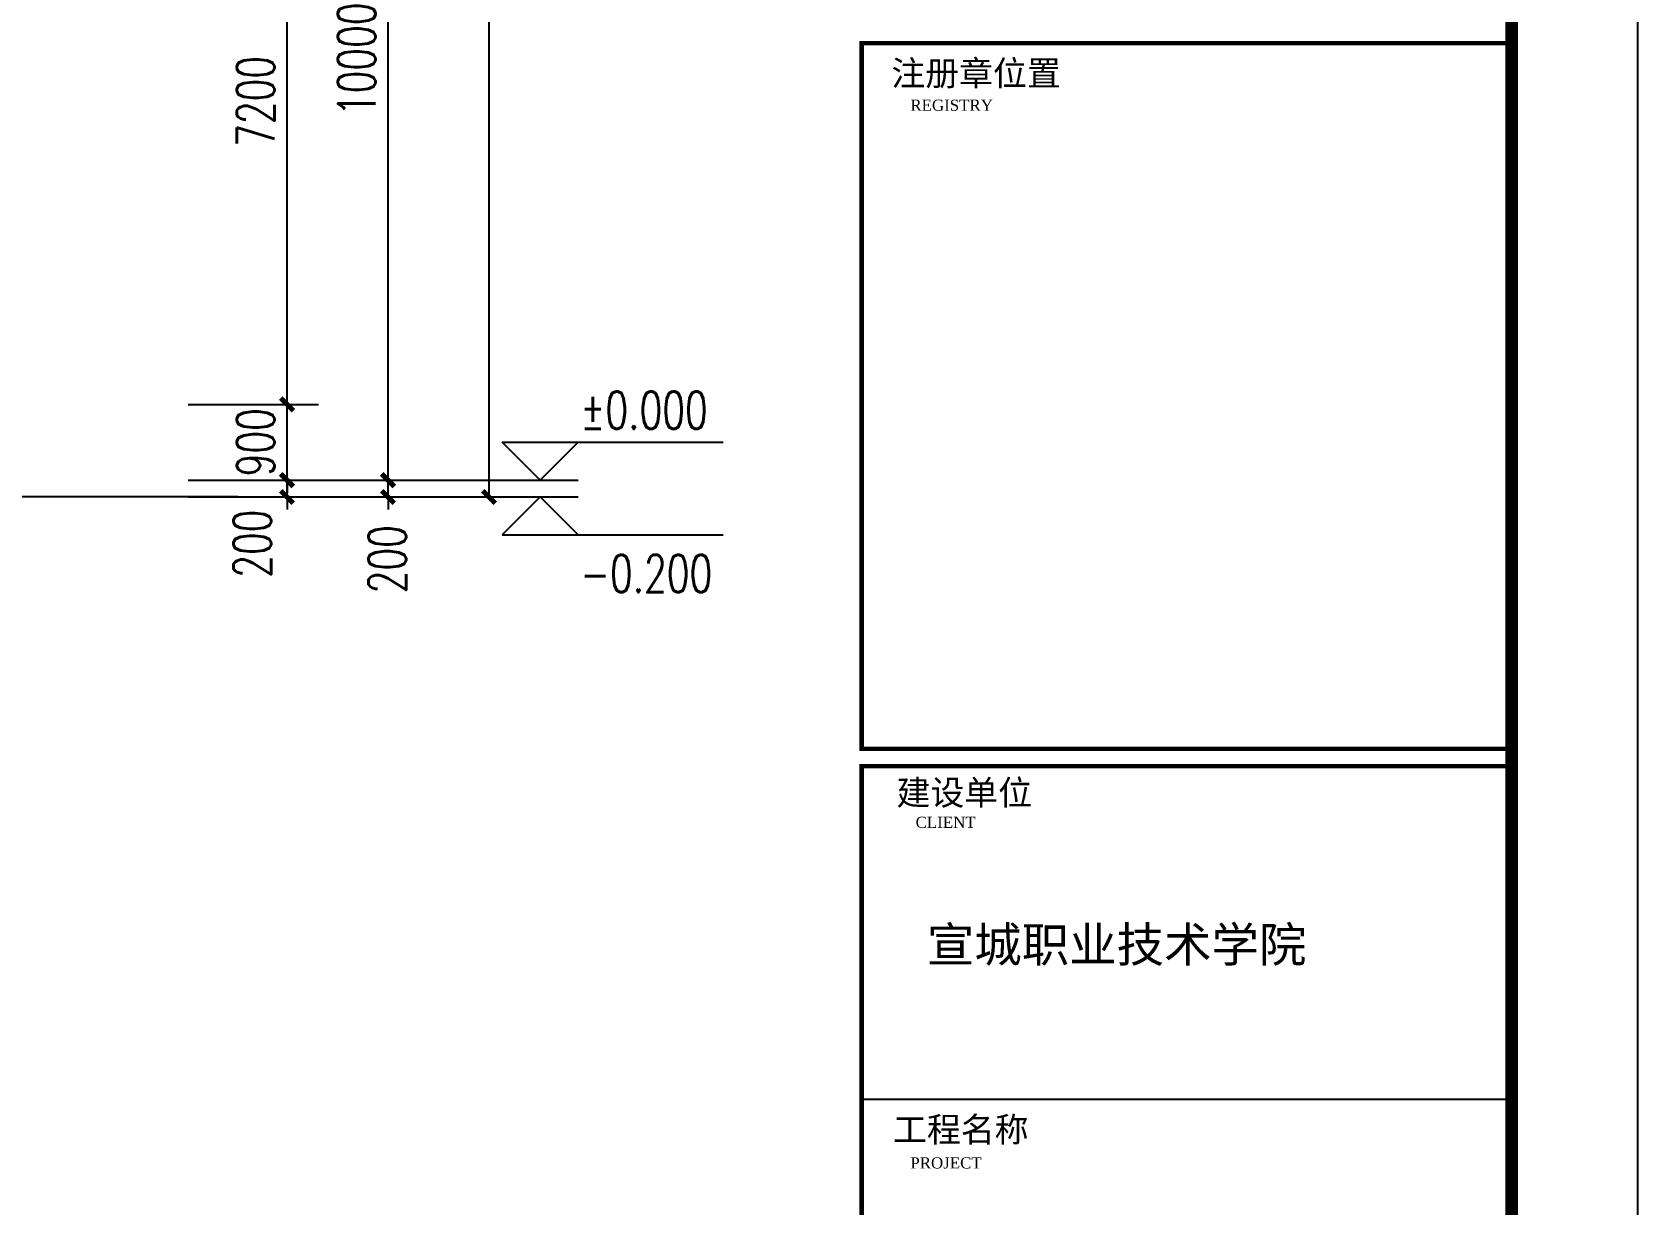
# Model space of a CAD drawing. Extents: x 962303 to 1579583, y -174742 to 224716.
# Drawn here: x 1560506 to 1579583, y -17109 to -3176 of the extents above; entities that cross this region are included whole.
import ezdxf

# ---------------------------------------------------------------- set-up
doc = ezdxf.new("R2010")
doc.units = 0
doc.header["$LTSCALE"] = 1000
doc.header["$MEASUREMENT"] = 0
for name, color, linetype in [('DIM_ELEV', 3, 'Continuous'), ('PUB_DIM', 3, 'Continuous'), ('PUB_TEXT', 7, 'Continuous'), ('PUB_TITLE', 4, 'Continuous')]:
    doc.layers.add(name, color=color, linetype=linetype)
doc.styles.add('_TCH_DIM', font='SIMPLEX', dxfattribs={"bigfont": 'GBCBIG'})
doc.styles.add('_TCH_DIM_T3', font='SIMPLEX', dxfattribs={"width": 0.705882, "bigfont": 'GBCBIG'})
doc.styles.add('GHF', font='times.ttf')
doc.styles.add('STYLE1', font='simhei.ttf', dxfattribs={"width": 0.8})
doc.dimstyles.new('_TCH_ARCH&&150', dxfattribs={"dimtxt": 446.25, "dimasz": 150, "dimexe": 375, "dimexo": 450, "dimgap": 150, "dimtad": 1, "dimdec": 0, "dimzin": 0, "dimdsep": 46, "dimtxsty": '_TCH_DIM_T3', "dimblk": 'ARCHTICK', "dimcen": 0.09, "dimclrt": 7, "dimazin": 2, "dimtfac": 1, "dimtdec": 0, "dimtix": 1, "dimtmove": 2, "dimatfit": 3, "dimfxl": 0, "dimtolj": 1, "dimtzin": 0, "dimarcsym": 0})

# ---------------------------------------------------------------- blocks, each defined once
blk = doc.blocks.new('_ArchTick')
at = {"color": 0, "linetype": 'ByBlock', "const_width": 0.4}
blk.add_lwpolyline([(-0.5, -0.5), (0.5, 0.5)], dxfattribs=at)
blk = doc.blocks.new('*D103')
at = {"layer": 'Defpoints', "color": 0}
for p in [(1561910, -8499), (1563534, -8499), (1561910, -8699)]:
    blk.add_point(p, dxfattribs=at)
at = {"layer": 'PUB_DIM', "color": 0, "lineweight": -2}
for p, q in [((1563534, -8499), (1563534, -8349)), ((1562360, -8499), (1563909, -8499)), ((1563534, -8699), (1563534, -8499)), ((1562360, -8699), (1563909, -8699)), ((1563534, -8699), (1563534, -8849))]:
    blk.add_line(p, q, dxfattribs=at)
at = {"layer": 'PUB_DIM', "color": 0, "lineweight": -2, "xscale": 150, "yscale": 150, "zscale": 150}
for p, rotation in [((1563534, -8499), 270), ((1563534, -8699), 90)]:
    blk.add_blockref('_ArchTick', p, dxfattribs=dict(at, rotation=rotation))
at = {"layer": 'PUB_DIM', "color": 7, "insert": (1563121, -9254), "char_height": 446.2, "attachment_point": 5, "rotation": 90, "style": '_TCH_DIM_T3'}
blk.add_mtext('\\A1;200', dxfattribs=at)
blk = doc.blocks.new('*D104')
at = {"layer": 'Defpoints', "color": 0}
for p in [(1561910, -7599), (1563534, -7599), (1561910, -8499)]:
    blk.add_point(p, dxfattribs=at)
at = {"layer": 'PUB_DIM', "color": 0, "lineweight": -2}
for p, q in [((1562360, -7599), (1563909, -7599)), ((1563534, -7599), (1563534, -7449)), ((1563534, -8499), (1563534, -7599)), ((1562360, -8499), (1563909, -8499)), ((1563534, -8499), (1563534, -8649))]:
    blk.add_line(p, q, dxfattribs=at)
at = {"layer": 'PUB_DIM', "color": 0, "lineweight": -2, "xscale": 150, "yscale": 150, "zscale": 150}
for p, rotation in [((1563534, -7599), 270), ((1563534, -8499), 90)]:
    blk.add_blockref('_ArchTick', p, dxfattribs=dict(at, rotation=rotation))
at = {"layer": 'PUB_DIM', "color": 7, "insert": (1563161, -8049), "char_height": 446.2, "attachment_point": 5, "rotation": 90, "style": '_TCH_DIM_T3'}
blk.add_mtext('\\A1;900', dxfattribs=at)
blk = doc.blocks.new('*D105')
at = {"layer": 'Defpoints', "color": 0}
for p in [(1561910, -399), (1563534, -399), (1561910, -7599)]:
    blk.add_point(p, dxfattribs=at)
at = {"layer": 'PUB_DIM', "color": 0, "lineweight": -2}
for p, q in [((1562360, -399), (1563909, -399)), ((1563534, -7599), (1563534, -399)), ((1562360, -7599), (1563909, -7599))]:
    blk.add_line(p, q, dxfattribs=at)
at = {"layer": 'PUB_DIM', "color": 0, "lineweight": -2, "xscale": 150, "yscale": 150, "zscale": 150}
for p, rotation in [((1563534, -399), 90), ((1563534, -7599), 270)]:
    blk.add_blockref('_ArchTick', p, dxfattribs=dict(at, rotation=rotation))
at = {"layer": 'PUB_DIM', "color": 7, "insert": (1563161, -3999), "char_height": 446.2, "attachment_point": 5, "rotation": 90, "style": '_TCH_DIM_T3'}
blk.add_mtext('\\A1;7200', dxfattribs=at)
blk = doc.blocks.new('*D729')
at = {"layer": 'Defpoints', "color": 0}
for p in [(1563854, 5001), (1565934, 5001), (1563854, -8699)]:
    blk.add_point(p, dxfattribs=at)
at = {"layer": 'PUB_DIM', "color": 0, "lineweight": -2}
for p, q in [((1564304, 5001), (1566309, 5001)), ((1565934, -8699), (1565934, 5001)), ((1564304, -8699), (1566309, -8699))]:
    blk.add_line(p, q, dxfattribs=at)
at = {"layer": 'PUB_DIM', "color": 0, "lineweight": -2, "xscale": 150, "yscale": 150, "zscale": 150}
for p, rotation in [((1565934, 5001), 90), ((1565934, -8699), 270)]:
    blk.add_blockref('_ArchTick', p, dxfattribs=dict(at, rotation=rotation))
at = {"layer": 'PUB_DIM', "color": 7, "insert": (1565560, -1849), "char_height": 446.2, "attachment_point": 5, "rotation": 90, "style": '_TCH_DIM_T3'}
blk.add_mtext('\\A1;13700', dxfattribs=at)
blk = doc.blocks.new('*D730')
at = {"layer": 'Defpoints', "color": 0}
for p in [(1563110, -8499), (1564734, -8499), (1563110, -8699)]:
    blk.add_point(p, dxfattribs=at)
at = {"layer": 'PUB_DIM', "color": 0, "lineweight": -2}
for p, q in [((1564734, -8499), (1564734, -8349)), ((1563560, -8499), (1565109, -8499)), ((1564734, -8699), (1564734, -8499)), ((1563560, -8699), (1565109, -8699)), ((1564734, -8699), (1564734, -8849))]:
    blk.add_line(p, q, dxfattribs=at)
at = {"layer": 'PUB_DIM', "color": 0, "lineweight": -2, "xscale": 150, "yscale": 150, "zscale": 150}
for p, rotation in [((1564734, -8499), 270), ((1564734, -8699), 90)]:
    blk.add_blockref('_ArchTick', p, dxfattribs=dict(at, rotation=rotation))
at = {"layer": 'PUB_DIM', "color": 7, "insert": (1564725, -9439), "char_height": 446.2, "attachment_point": 5, "rotation": 90, "style": '_TCH_DIM_T3'}
blk.add_mtext('\\A1;200', dxfattribs=at)
blk = doc.blocks.new('*D731')
at = {"layer": 'Defpoints', "color": 0}
for p in [(1563110, 1501), (1564734, 1501), (1563110, -8499)]:
    blk.add_point(p, dxfattribs=at)
at = {"layer": 'PUB_DIM', "color": 0, "lineweight": -2}
for p, q in [((1563560, 1501), (1565109, 1501)), ((1564734, -8499), (1564734, 1501)), ((1563560, -8499), (1565109, -8499))]:
    blk.add_line(p, q, dxfattribs=at)
at = {"layer": 'PUB_DIM', "color": 0, "lineweight": -2, "xscale": 150, "yscale": 150, "zscale": 150}
for p, rotation in [((1564734, 1501), 90), ((1564734, -8499), 270)]:
    blk.add_blockref('_ArchTick', p, dxfattribs=dict(at, rotation=rotation))
at = {"layer": 'PUB_DIM', "color": 7, "insert": (1564361, -3499), "char_height": 446.2, "attachment_point": 5, "rotation": 90, "style": '_TCH_DIM_T3'}
blk.add_mtext('\\A1;10000', dxfattribs=at)

msp = doc.modelspace()

# ---------------------------------------------------------------- linework, layer by layer
msp.add_line((1562948.3, -8698.6), (1340792.6, -8698.6))
at = {"layer": 'DIM_ELEV'}
for p, q in [((1566541.8, -8498.6), (1566091.8, -8048.6)), ((1566091.8, -8048.6), (1568715.3, -8048.6)), ((1566541.8, -8498.6), (1566991.8, -8048.6)), ((1564860.7, -8498.6), (1566991.8, -8498.6)), ((1565214.2, -8698.6), (1566991.8, -8698.6)), ((1566541.8, -8698.6), (1566091.8, -9148.6)), ((1566541.8, -8698.6), (1566991.8, -9148.6)), ((1566091.8, -9148.6), (1568715.3, -9148.6))]:
    msp.add_line(p, q, dxfattribs=at)
at = {"layer": 'PUB_TITLE', "color": 4}
msp.add_line((1570361.3, -15851.6), (1578122.8, -15851.6), dxfattribs=at)
at = {"layer": 'PUB_TITLE'}
msp.add_lwpolyline([(1334333.3, -48741.9), (1579583.3, -48741.9), (1579583.3, 14258.1), (1334333.3, 14258.1)], close=True, dxfattribs=at)
at = {"layer": 'PUB_TITLE', "const_width": 150}
msp.add_lwpolyline([(1338083.3, -47241.9), (1578083.3, -47241.9), (1578083.3, 12758.1), (1338083.3, 12758.1)], close=True, dxfattribs=at)
at = {"layer": 'PUB_TITLE', "color": 4, "const_width": 52.2}
for points in [[(1570361.3, -3309), (1578122.8, -3309), (1578122.8, -11690.2), (1570361.3, -11690.2)], [(1570361.3, -11898.4), (1578122.8, -11898.4), (1578122.8, -28589.5), (1570361.3, -28589.5)]]:
    msp.add_lwpolyline(points, close=True, dxfattribs=at)

# ---------------------------------------------------------------- texts
at = {"layer": 'PUB_TEXT'}
for s, height, style, p in [('注册章位置', 295.21, 'STYLE1', (1570713.9, -3811.1)), ('REGISTRY', 132.84, 'GHF', (1570939.9, -4110.9)), ('建设单位', 295.21, 'STYLE1', (1570775.4, -12358.4)), ('CLIENT', 132.84, 'GHF', (1571002.2, -12630.5)), ('宣城职业技术学院', 413.29, 'STYLE1', (1571135.4, -14223.4)), ('工程名称', 295.21, 'STYLE1', (1570733.4, -16361.1)), ('PROJECT', 132.84, 'GHF', (1570939.7, -16676.8))]:
    msp.add_text(s, height=height, dxfattribs=dict(at, style=style)).set_placement(p)
at = {"layer": 'PUB_TEXT', "style": '_TCH_DIM', "width": 0.705882}
for s, p in [('%%P0.000', (1567020.3, -7891.1)), ('-0.200', (1567020.3, -9831.1))]:
    msp.add_text(s, height=446.25, dxfattribs=at).set_placement(p)

# ---------------------------------------------------------------- dimensions: what is measured, and where the dimension line sits
at = {"layer": 'PUB_DIM'}
for p1, p2, distance, picture, middle in [((1563853.8, -8698.6), (1563853.8, 5001.4), -2079.7, '*D729', (1565560.4, -1848.6)), ((1563109.9, -8498.6), (1563109.9, 1501.4), -1623.8, '*D731', (1564360.5, -3498.6)), ((1561909.9, -7598.6), (1561909.9, -398.6), -1623.8, '*D105', (1563160.5, -3998.6)), ((1561909.9, -8498.6), (1561909.9, -7598.6), -1623.8, '*D104', (1563160.5, -8048.6))]:
    dim = msp.add_aligned_dim(p1=p1, p2=p2, distance=distance, dimstyle='_TCH_ARCH&&150', dxfattribs=at)
    dim.commit()
    dim.dimension.update_dxf_attribs({"geometry": picture, "text_midpoint": middle})
for base, p1, p2, picture, middle in [((1563533.7, -8498.6), (1561909.9, -8698.6), (1561909.9, -8498.6), '*D103', (1563121.2, -9253.6)), ((1564733.7, -8498.6), (1563109.9, -8698.6), (1563109.9, -8498.6), '*D730', (1564724.9, -9438.6))]:
    dim = msp.add_linear_dim(base=base, p1=p1, p2=p2, angle=90, dimstyle='_TCH_ARCH&&150', dxfattribs=at)
    dim.commit()
    dim.dimension.update_dxf_attribs({"geometry": picture, "text_midpoint": middle, "dimtype": 129})

doc.saveas('drawing.dxf')
